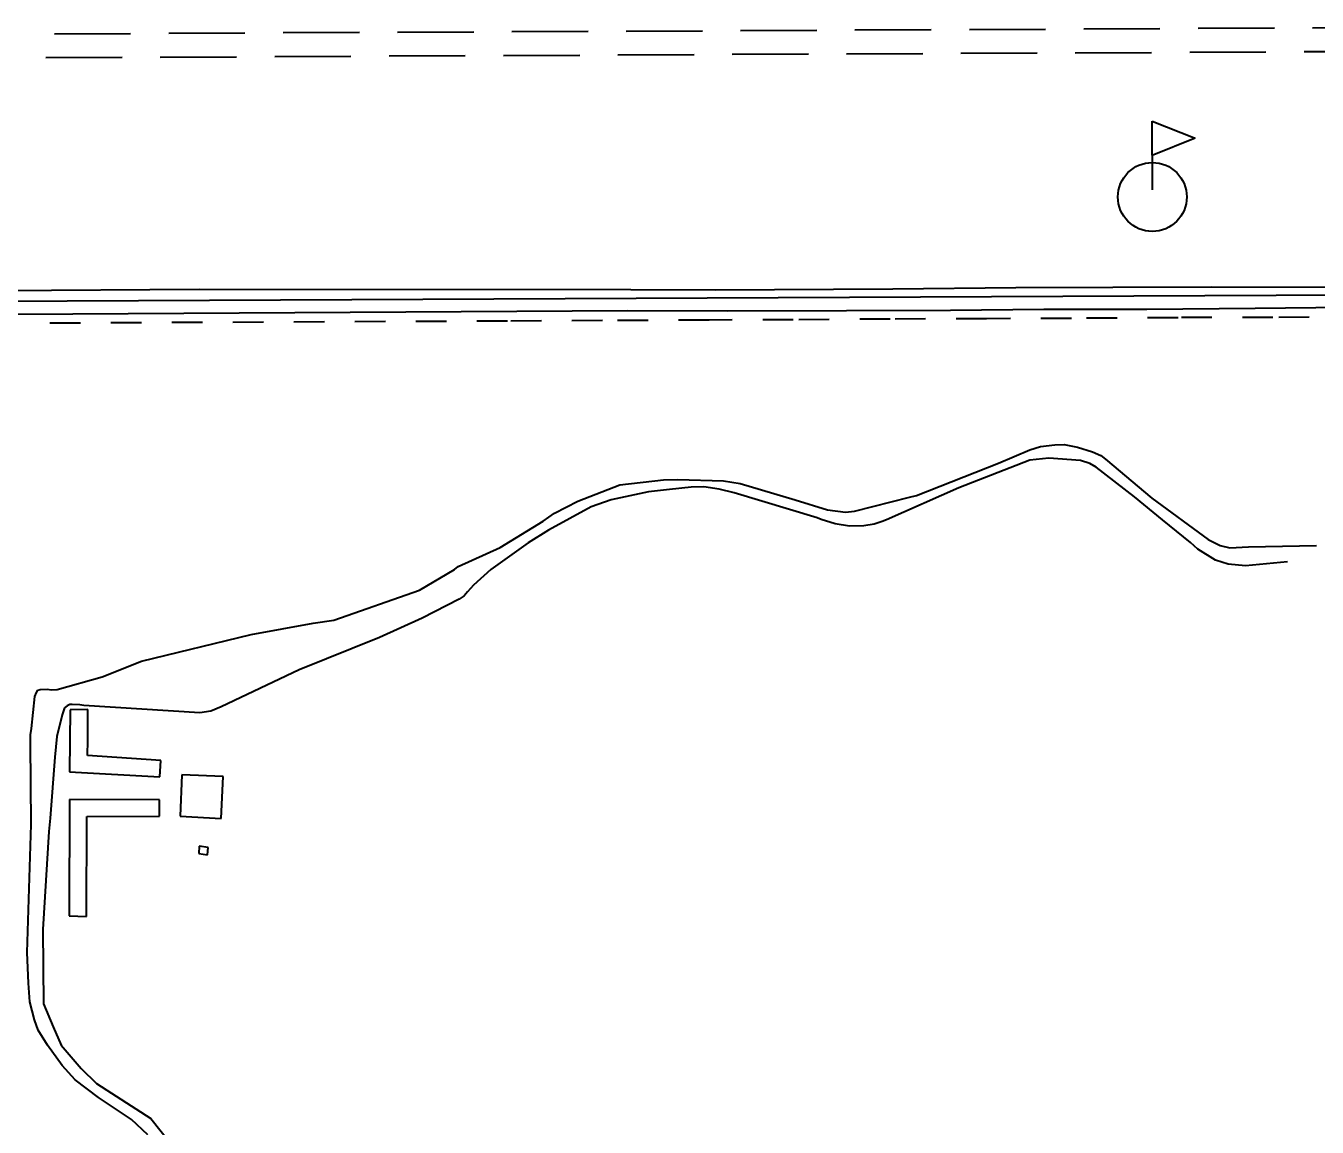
# Model space of a CAD drawing. Header units: metres. Extents: x 625987 to 635197, y 3048449 to 3066446.
# Drawn here: x 634647.144 to 634651.378, y 3063194.574 to 3063198.185 of the extents above; entities that cross this region are included whole.
import ezdxf

# ---------------------------------------------------------------- set-up
doc = ezdxf.new("R2010")
doc.units = ezdxf.units.M
for name, pattern in [('CONTINOUS', [0]), ('DASHED', [0.75, 0.5, -0.25]), ('HIDDEN', [0.375, 0.25, -0.125])]:
    doc.linetypes.add(name, pattern=pattern)
for name, color, linetype, lineweight in [('C-BLDG', 253, 'Continuous', 5), ('C-CLER-AERO', 253, 'Continuous', 5), ('C-EQPM-NAVD', 253, 'Continuous', 5), ('C-FENC-AIRF-SECU', 253, 'DASHED', 0), ('C-NTWK-WATR-AIRF', 253, 'HIDDEN', 0), ('C-ROAD-AIRF', 253, 'Continuous', 5), ('C-ROAD-LAND', 253, 'Continuous', 9)]:
    doc.layers.add(name, color=color, linetype=linetype, lineweight=lineweight)
doc.styles.add('ADPI R', font='swiss.ttf')
doc.linetypes.add('OLS', pattern='A,4,-2,4,-2,["OLS",ADPI R,S=1.2,R=0,X=-1.7,Y=-0.5],-2,4,-2,4,-2', length=26)

msp = doc.modelspace()

# ---------------------------------------------------------------- linework, layer by layer
at = {"layer": 'C-BLDG', "lineweight": 40}
for p, q in [((634647.2891, 3063195.9431, 24568986.0801), (634647.2873, 3063195.7395, 24568986.0801)), ((634647.2891, 3063195.9431, 24568986.0801), (634647.2873, 3063195.7395, 24568986.0801)), ((634647.3474, 3063195.9438, 24568986.0801), (634647.2891, 3063195.9431, 24568986.0801)), ((634647.3474, 3063195.9438, 24568986.0801), (634647.2891, 3063195.9431, 24568986.0801)), ((634647.3471, 3063195.8427, 24568986.0801), (634647.3474, 3063195.9438, 24568986.0801)), ((634647.3471, 3063195.8427, 24568986.0801), (634647.3474, 3063195.9438, 24568986.0801)), ((634647.3469, 3063195.7924, 24568986.0801), (634647.3471, 3063195.8427, 24568986.0801)), ((634647.3469, 3063195.7924, 24568986.0801), (634647.3471, 3063195.8427, 24568986.0801)), ((634647.5867, 3063195.7763, 24568986.0801), (634647.3469, 3063195.7924, 24568986.0801)), ((634647.5867, 3063195.7763, 24568986.0801), (634647.3469, 3063195.7924, 24568986.0801)), ((634647.2873, 3063195.7395, 24568986.0801), (634647.5832, 3063195.7231, 24568986.0801)), ((634647.2873, 3063195.7395, 24568986.0801), (634647.5832, 3063195.7231, 24568986.0801)), ((634647.5832, 3063195.7231, 24568986.0801), (634647.5867, 3063195.7763, 24568986.0801)), ((634647.5832, 3063195.7231, 24568986.0801), (634647.5867, 3063195.7763, 24568986.0801)), ((634647.6563, 3063195.7292, 24568986.0801), (634647.6499, 3063195.5943, 24568986.0801)), ((634647.6563, 3063195.7292, 24568986.0801), (634647.6499, 3063195.5943, 24568986.0801)), ((634647.7916, 3063195.7235, 24568986.0801), (634647.6563, 3063195.7292, 24568986.0801)), ((634647.7916, 3063195.7235, 24568986.0801), (634647.6563, 3063195.7292, 24568986.0801)), ((634647.7851, 3063195.5868, 24568986.0801), (634647.7916, 3063195.7235, 24568986.0801)), ((634647.7851, 3063195.5868, 24568986.0801), (634647.7916, 3063195.7235, 24568986.0801)), ((634647.2879, 3063195.6485, 24568986.0801), (634647.2867, 3063195.2672, 24568986.0801)), ((634647.2879, 3063195.6485, 24568986.0801), (634647.2867, 3063195.2672, 24568986.0801)), ((634647.5822, 3063195.6477, 24568986.0801), (634647.2879, 3063195.6485, 24568986.0801)), ((634647.5822, 3063195.6477, 24568986.0801), (634647.2879, 3063195.6485, 24568986.0801)), ((634647.5825, 3063195.5944, 24568986.0801), (634647.5822, 3063195.6477, 24568986.0801)), ((634647.5825, 3063195.5944, 24568986.0801), (634647.5822, 3063195.6477, 24568986.0801)), ((634647.3431, 3063195.2652, 24568986.0801), (634647.3444, 3063195.5933, 24568986.0801)), ((634647.3431, 3063195.2652, 24568986.0801), (634647.3444, 3063195.5933, 24568986.0801)), ((634647.3444, 3063195.5933, 24568986.0801), (634647.5825, 3063195.5944, 24568986.0801)), ((634647.3444, 3063195.5933, 24568986.0801), (634647.5825, 3063195.5944, 24568986.0801)), ((634647.6499, 3063195.5943, 24568986.0801), (634647.7851, 3063195.5868, 24568986.0801)), ((634647.6499, 3063195.5943, 24568986.0801), (634647.7851, 3063195.5868, 24568986.0801)), ((634647.7131, 3063195.4959, 24568986.0801), (634647.711, 3063195.4717, 24568986.0801)), ((634647.7131, 3063195.4959, 24568986.0801), (634647.711, 3063195.4717, 24568986.0801)), ((634647.7416, 3063195.491, 24568986.0801), (634647.7131, 3063195.4959, 24568986.0801)), ((634647.7416, 3063195.491, 24568986.0801), (634647.7131, 3063195.4959, 24568986.0801)), ((634647.7394, 3063195.4668, 24568986.0801), (634647.7416, 3063195.491, 24568986.0801)), ((634647.7394, 3063195.4668, 24568986.0801), (634647.7416, 3063195.491, 24568986.0801)), ((634647.711, 3063195.4717, 24568986.0801), (634647.7394, 3063195.4668, 24568986.0801)), ((634647.711, 3063195.4717, 24568986.0801), (634647.7394, 3063195.4668, 24568986.0801)), ((634647.2867, 3063195.2672, 24568986.0801), (634647.3431, 3063195.2652, 24568986.0801)), ((634647.2867, 3063195.2672, 24568986.0801), (634647.3431, 3063195.2652, 24568986.0801))]:
    msp.add_line(p, q, dxfattribs=at)
at = {"layer": 'C-CLER-AERO', "linetype": 'OLS', "lineweight": 40}
msp.add_line((634652.5942, 3063197.3079, 24568986.0801), (634612.9564, 3063197.1199, 24568986.0801), dxfattribs=at)
msp.add_line((634652.5942, 3063197.3079, 24568986.0801), (634612.9564, 3063197.1199, 24568986.0801), dxfattribs=at)
at = {"layer": 'C-EQPM-NAVD', "linetype": 'CONTINOUS', "lineweight": 40, "ltscale": 2}
for p, q in [((634650.8377, 3063197.6482, 24568986.0801), (634650.8366, 3063197.8731, 24568986.0801)), ((634650.8366, 3063197.8731, 24568986.0801), (634650.9776, 3063197.8175, 24568986.0801)), ((634650.8377, 3063197.6482, 24568986.0801), (634650.8366, 3063197.8731, 24568986.0801)), ((634650.8366, 3063197.8731, 24568986.0801), (634650.9776, 3063197.8175, 24568986.0801)), ((634650.9776, 3063197.8175, 24568986.0801), (634650.8371, 3063197.7606, 24568986.0801)), ((634650.9776, 3063197.8175, 24568986.0801), (634650.8371, 3063197.7606, 24568986.0801))]:
    msp.add_line(p, q, dxfattribs=at)
msp.add_ellipse((634650.8377, 3063197.6243, 24568986.0801), major_axis=(-0.0799, 0.0799), ratio=1, start_param=3.926991, end_param=10.210176, dxfattribs=at)
msp.add_ellipse((634650.8377, 3063197.6243, 24568986.0801), major_axis=(-0.0799, 0.0799), ratio=1, start_param=3.926991, end_param=10.210176, dxfattribs=at)
at = {"layer": 'C-FENC-AIRF-SECU', "lineweight": 40, "ltscale": 0.2}
for p, q in [((634649.0348, 3063197.2191, 24568986.0801), (634648.7235, 3063197.2174, 24568986.0801)), ((634649.0348, 3063197.2191, 24568986.0801), (634648.7235, 3063197.2174, 24568986.0801)), ((634649.3843, 3063197.2206, 24568986.0801), (634649.0348, 3063197.2191, 24568986.0801)), ((634649.3843, 3063197.2206, 24568986.0801), (634649.0348, 3063197.2191, 24568986.0801)), ((634649.6602, 3063197.2217, 24568986.0801), (634649.3843, 3063197.2206, 24568986.0801)), ((634649.6602, 3063197.2217, 24568986.0801), (634649.3843, 3063197.2206, 24568986.0801)), ((634649.9786, 3063197.2241, 24568986.0801), (634649.6602, 3063197.2217, 24568986.0801)), ((634649.9786, 3063197.2241, 24568986.0801), (634649.6602, 3063197.2217, 24568986.0801)), ((634650.2943, 3063197.225, 24568986.0801), (634649.9786, 3063197.2241, 24568986.0801)), ((634650.2943, 3063197.225, 24568986.0801), (634649.9786, 3063197.2241, 24568986.0801)), ((634650.5723, 3063197.226, 24568986.0801), (634650.2943, 3063197.225, 24568986.0801)), ((634650.5723, 3063197.226, 24568986.0801), (634650.2943, 3063197.225, 24568986.0801)), ((634650.922, 3063197.2285, 24568986.0801), (634650.5723, 3063197.226, 24568986.0801)), ((634650.922, 3063197.2285, 24568986.0801), (634650.5723, 3063197.226, 24568986.0801)), ((634651.233, 3063197.2293, 24568986.0801), (634650.922, 3063197.2285, 24568986.0801)), ((634651.233, 3063197.2293, 24568986.0801), (634650.922, 3063197.2285, 24568986.0801)), ((634651.5523, 3063197.2317, 24568986.0801), (634651.233, 3063197.2293, 24568986.0801)), ((634651.5523, 3063197.2317, 24568986.0801), (634651.233, 3063197.2293, 24568986.0801)), ((634648.7235, 3063197.2174, 24568986.0801), (634647.1267, 3063197.2098, 24568986.0801)), ((634648.7235, 3063197.2174, 24568986.0801), (634647.1267, 3063197.2098, 24568986.0801))]:
    msp.add_line(p, q, dxfattribs=at)
at = {"layer": 'C-NTWK-WATR-AIRF', "lineweight": 40}
for p, q in [((634641.9879, 3063198.1346, 24568986.0801), (634652.7282, 3063198.1855, 24568986.0801)), ((634641.9879, 3063198.1346, 24568986.0801), (634652.7282, 3063198.1855, 24568986.0801)), ((634641.9603, 3063198.0565, 24568986.0801), (634652.7286, 3063198.1075, 24568986.0801)), ((634641.9603, 3063198.0565, 24568986.0801), (634652.7286, 3063198.1075, 24568986.0801))]:
    msp.add_line(p, q, dxfattribs=at)
at = {"layer": 'C-ROAD-AIRF', "lineweight": 40}
for p, q in [((634647.7126, 3063197.3214, 24568986.0801), (634647.0671, 3063197.316, 24568986.0801)), ((634647.7126, 3063197.3214, 24568986.0801), (634647.0671, 3063197.316, 24568986.0801)), ((634649.1281, 3063197.3203, 24568986.0801), (634647.7126, 3063197.3214, 24568986.0801)), ((634649.1281, 3063197.3203, 24568986.0801), (634647.7126, 3063197.3214, 24568986.0801)), ((634649.4041, 3063197.3183, 24568986.0801), (634649.1281, 3063197.3203, 24568986.0801)), ((634649.4041, 3063197.3183, 24568986.0801), (634649.1281, 3063197.3203, 24568986.0801)), ((634649.9869, 3063197.3225, 24568986.0801), (634649.4041, 3063197.3183, 24568986.0801)), ((634649.9869, 3063197.3225, 24568986.0801), (634649.4041, 3063197.3183, 24568986.0801)), ((634650.3898, 3063197.3263, 24568986.0801), (634649.9869, 3063197.3225, 24568986.0801)), ((634650.3898, 3063197.3263, 24568986.0801), (634649.9869, 3063197.3225, 24568986.0801)), ((634650.7084, 3063197.3273, 24568986.0801), (634650.3898, 3063197.3263, 24568986.0801)), ((634650.7084, 3063197.3273, 24568986.0801), (634650.3898, 3063197.3263, 24568986.0801)), ((634651.031, 3063197.3281, 24568986.0801), (634650.7084, 3063197.3273, 24568986.0801)), ((634651.031, 3063197.3281, 24568986.0801), (634650.7084, 3063197.3273, 24568986.0801)), ((634651.4385, 3063197.3277, 24568986.0801), (634651.031, 3063197.3281, 24568986.0801)), ((634651.4385, 3063197.3277, 24568986.0801), (634651.031, 3063197.3281, 24568986.0801)), ((634651.1748, 3063197.2602, 24568986.0801), (634651.4736, 3063197.2627, 24568986.0801)), ((634651.1748, 3063197.2602, 24568986.0801), (634651.4736, 3063197.2627, 24568986.0801)), ((634647.1155, 3063197.2395, 24568986.0801), (634649.1179, 3063197.2517, 24568986.0801)), ((634647.1155, 3063197.2395, 24568986.0801), (634649.1179, 3063197.2517, 24568986.0801)), ((634649.1179, 3063197.2517, 24568986.0801), (634649.4452, 3063197.2511, 24568986.0801)), ((634649.1179, 3063197.2517, 24568986.0801), (634649.4452, 3063197.2511, 24568986.0801)), ((634649.4452, 3063197.2511, 24568986.0801), (634649.8353, 3063197.2523, 24568986.0801)), ((634649.4452, 3063197.2511, 24568986.0801), (634649.8353, 3063197.2523, 24568986.0801)), ((634649.8353, 3063197.2523, 24568986.0801), (634650.1758, 3063197.253, 24568986.0801)), ((634649.8353, 3063197.2523, 24568986.0801), (634650.1758, 3063197.253, 24568986.0801)), ((634650.1758, 3063197.253, 24568986.0801), (634650.4823, 3063197.2569, 24568986.0801)), ((634650.1758, 3063197.253, 24568986.0801), (634650.4823, 3063197.2569, 24568986.0801)), ((634650.4823, 3063197.2569, 24568986.0801), (634650.8194, 3063197.2565, 24568986.0801)), ((634650.4823, 3063197.2569, 24568986.0801), (634650.8194, 3063197.2565, 24568986.0801)), ((634650.8194, 3063197.2565, 24568986.0801), (634651.1748, 3063197.2602, 24568986.0801)), ((634650.8194, 3063197.2565, 24568986.0801), (634651.1748, 3063197.2602, 24568986.0801))]:
    msp.add_line(p, q, dxfattribs=at)
at = {"layer": 'C-ROAD-LAND', "lineweight": 40, "ltscale": 0.3}
for p, q in [((634650.4364, 3063196.795, 24568986.0801), (634650.4706, 3063196.806, 24568986.0801)), ((634650.4364, 3063196.795, 24568986.0801), (634650.4706, 3063196.806, 24568986.0801)), ((634650.4706, 3063196.806, 24568986.0801), (634650.5185, 3063196.812, 24568986.0801)), ((634650.4706, 3063196.806, 24568986.0801), (634650.5185, 3063196.812, 24568986.0801)), ((634650.5185, 3063196.812, 24568986.0801), (634650.5486, 3063196.8128, 24568986.0801)), ((634650.5185, 3063196.812, 24568986.0801), (634650.5486, 3063196.8128, 24568986.0801)), ((634650.5486, 3063196.8128, 24568986.0801), (634650.5918, 3063196.8034, 24568986.0801)), ((634650.5486, 3063196.8128, 24568986.0801), (634650.5918, 3063196.8034, 24568986.0801)), ((634650.5918, 3063196.8034, 24568986.0801), (634650.6415, 3063196.7881, 24568986.0801)), ((634650.5918, 3063196.8034, 24568986.0801), (634650.6415, 3063196.7881, 24568986.0801)), ((634650.4362, 3063196.7613, 24568986.0801), (634650.203, 3063196.6703, 24568986.0801)), ((634650.4362, 3063196.7613, 24568986.0801), (634650.203, 3063196.6703, 24568986.0801)), ((634650.3335, 3063196.7515, 24568986.0801), (634650.4364, 3063196.795, 24568986.0801)), ((634650.3335, 3063196.7515, 24568986.0801), (634650.4364, 3063196.795, 24568986.0801)), ((634650.4986, 3063196.7677, 24568986.0801), (634650.4362, 3063196.7613, 24568986.0801)), ((634650.4986, 3063196.7677, 24568986.0801), (634650.4362, 3063196.7613, 24568986.0801)), ((634650.6022, 3063196.7607, 24568986.0801), (634650.4986, 3063196.7677, 24568986.0801)), ((634650.6022, 3063196.7607, 24568986.0801), (634650.4986, 3063196.7677, 24568986.0801)), ((634650.6327, 3063196.7507, 24568986.0801), (634650.6022, 3063196.7607, 24568986.0801)), ((634650.6327, 3063196.7507, 24568986.0801), (634650.6022, 3063196.7607, 24568986.0801)), ((634650.6415, 3063196.7881, 24568986.0801), (634650.6686, 3063196.7764, 24568986.0801)), ((634650.6415, 3063196.7881, 24568986.0801), (634650.6686, 3063196.7764, 24568986.0801)), ((634650.6686, 3063196.7764, 24568986.0801), (634650.6839, 3063196.7642, 24568986.0801)), ((634650.6686, 3063196.7764, 24568986.0801), (634650.6839, 3063196.7642, 24568986.0801)), ((634650.6839, 3063196.7642, 24568986.0801), (634650.8363, 3063196.6368, 24568986.0801)), ((634650.6839, 3063196.7642, 24568986.0801), (634650.8363, 3063196.6368, 24568986.0801)), ((634650.064, 3063196.645, 24568986.0801), (634650.3335, 3063196.7515, 24568986.0801)), ((634650.064, 3063196.645, 24568986.0801), (634650.3335, 3063196.7515, 24568986.0801)), ((634650.6537, 3063196.7385, 24568986.0801), (634650.6327, 3063196.7507, 24568986.0801)), ((634650.6537, 3063196.7385, 24568986.0801), (634650.6327, 3063196.7507, 24568986.0801)), ((634650.7789, 3063196.6413, 24568986.0801), (634650.6537, 3063196.7385, 24568986.0801)), ((634650.7789, 3063196.6413, 24568986.0801), (634650.6537, 3063196.7385, 24568986.0801)), ((634648.9538, 3063196.6272, 24568986.0801), (634649.092, 3063196.6799, 24568986.0801)), ((634648.9538, 3063196.6272, 24568986.0801), (634649.092, 3063196.6799, 24568986.0801)), ((634649.092, 3063196.6799, 24568986.0801), (634649.2351, 3063196.6967, 24568986.0801)), ((634649.092, 3063196.6799, 24568986.0801), (634649.2351, 3063196.6967, 24568986.0801)), ((634649.2351, 3063196.6967, 24568986.0801), (634649.2825, 3063196.6983, 24568986.0801)), ((634649.2351, 3063196.6967, 24568986.0801), (634649.2825, 3063196.6983, 24568986.0801)), ((634649.3257, 3063196.6722, 24568986.0801), (634649.2543, 3063196.6649, 24568986.0801)), ((634649.3257, 3063196.6722, 24568986.0801), (634649.2543, 3063196.6649, 24568986.0801)), ((634649.2825, 3063196.6983, 24568986.0801), (634649.4313, 3063196.694, 24568986.0801)), ((634649.2825, 3063196.6983, 24568986.0801), (634649.4313, 3063196.694, 24568986.0801)), ((634649.3671, 3063196.674, 24568986.0801), (634649.3257, 3063196.6722, 24568986.0801)), ((634649.3671, 3063196.674, 24568986.0801), (634649.3257, 3063196.6722, 24568986.0801)), ((634649.418, 3063196.6658, 24568986.0801), (634649.3671, 3063196.674, 24568986.0801)), ((634649.418, 3063196.6658, 24568986.0801), (634649.3671, 3063196.674, 24568986.0801)), ((634649.4313, 3063196.694, 24568986.0801), (634649.486, 3063196.6853, 24568986.0801)), ((634649.4313, 3063196.694, 24568986.0801), (634649.486, 3063196.6853, 24568986.0801)), ((634649.486, 3063196.6853, 24568986.0801), (634649.6671, 3063196.6312, 24568986.0801)), ((634649.486, 3063196.6853, 24568986.0801), (634649.6671, 3063196.6312, 24568986.0801)), ((634650.203, 3063196.6703, 24568986.0801), (634649.966, 3063196.5654, 24568986.0801)), ((634650.203, 3063196.6703, 24568986.0801), (634649.966, 3063196.5654, 24568986.0801)), ((634648.8774, 3063196.5872, 24568986.0801), (634648.9538, 3063196.6272, 24568986.0801)), ((634648.8774, 3063196.5872, 24568986.0801), (634648.9538, 3063196.6272, 24568986.0801)), ((634649.0629, 3063196.6311, 24568986.0801), (634648.9975, 3063196.6082, 24568986.0801)), ((634649.0629, 3063196.6311, 24568986.0801), (634648.9975, 3063196.6082, 24568986.0801)), ((634649.1853, 3063196.6569, 24568986.0801), (634649.0629, 3063196.6311, 24568986.0801)), ((634649.1853, 3063196.6569, 24568986.0801), (634649.0629, 3063196.6311, 24568986.0801)), ((634649.2543, 3063196.6649, 24568986.0801), (634649.1853, 3063196.6569, 24568986.0801)), ((634649.2543, 3063196.6649, 24568986.0801), (634649.1853, 3063196.6569, 24568986.0801)), ((634649.4667, 3063196.6537, 24568986.0801), (634649.418, 3063196.6658, 24568986.0801)), ((634649.4667, 3063196.6537, 24568986.0801), (634649.418, 3063196.6658, 24568986.0801)), ((634649.7385, 3063196.5727, 24568986.0801), (634649.4667, 3063196.6537, 24568986.0801)), ((634649.7385, 3063196.5727, 24568986.0801), (634649.4667, 3063196.6537, 24568986.0801)), ((634649.6671, 3063196.6312, 24568986.0801), (634649.7726, 3063196.5986, 24568986.0801)), ((634649.6671, 3063196.6312, 24568986.0801), (634649.7726, 3063196.5986, 24568986.0801)), ((634649.8614, 3063196.5944, 24568986.0801), (634650.0415, 3063196.6399, 24568986.0801)), ((634649.8614, 3063196.5944, 24568986.0801), (634650.0415, 3063196.6399, 24568986.0801)), ((634650.0415, 3063196.6399, 24568986.0801), (634650.064, 3063196.645, 24568986.0801)), ((634650.0415, 3063196.6399, 24568986.0801), (634650.064, 3063196.645, 24568986.0801)), ((634650.8711, 3063196.5651, 24568986.0801), (634650.7789, 3063196.6413, 24568986.0801)), ((634650.8711, 3063196.5651, 24568986.0801), (634650.7789, 3063196.6413, 24568986.0801)), ((634650.8363, 3063196.6368, 24568986.0801), (634651.0203, 3063196.5009, 24568986.0801)), ((634650.8363, 3063196.6368, 24568986.0801), (634651.0203, 3063196.5009, 24568986.0801)), ((634648.8408, 3063196.5617, 24568986.0801), (634648.8774, 3063196.5872, 24568986.0801)), ((634648.8408, 3063196.5617, 24568986.0801), (634648.8774, 3063196.5872, 24568986.0801)), ((634648.9975, 3063196.6082, 24568986.0801), (634648.8583, 3063196.5315, 24568986.0801)), ((634648.9975, 3063196.6082, 24568986.0801), (634648.8583, 3063196.5315, 24568986.0801)), ((634649.7726, 3063196.5986, 24568986.0801), (634649.832, 3063196.5906, 24568986.0801)), ((634649.7726, 3063196.5986, 24568986.0801), (634649.832, 3063196.5906, 24568986.0801)), ((634649.832, 3063196.5906, 24568986.0801), (634649.8614, 3063196.5944, 24568986.0801)), ((634649.832, 3063196.5906, 24568986.0801), (634649.8614, 3063196.5944, 24568986.0801)), ((634648.6993, 3063196.4746, 24568986.0801), (634648.8408, 3063196.5617, 24568986.0801)), ((634648.6993, 3063196.4746, 24568986.0801), (634648.8408, 3063196.5617, 24568986.0801)), ((634649.7521, 3063196.5663, 24568986.0801), (634649.7385, 3063196.5727, 24568986.0801)), ((634649.7521, 3063196.5663, 24568986.0801), (634649.7385, 3063196.5727, 24568986.0801)), ((634649.7974, 3063196.5529, 24568986.0801), (634649.7521, 3063196.5663, 24568986.0801)), ((634649.7974, 3063196.5529, 24568986.0801), (634649.7521, 3063196.5663, 24568986.0801)), ((634649.8453, 3063196.5444, 24568986.0801), (634649.7974, 3063196.5529, 24568986.0801)), ((634649.8453, 3063196.5444, 24568986.0801), (634649.7974, 3063196.5529, 24568986.0801)), ((634649.8916, 3063196.5464, 24568986.0801), (634649.8453, 3063196.5444, 24568986.0801)), ((634649.8916, 3063196.5464, 24568986.0801), (634649.8453, 3063196.5444, 24568986.0801)), ((634649.9252, 3063196.5512, 24568986.0801), (634649.8916, 3063196.5464, 24568986.0801)), ((634649.9252, 3063196.5512, 24568986.0801), (634649.8916, 3063196.5464, 24568986.0801)), ((634649.9518, 3063196.56, 24568986.0801), (634649.9252, 3063196.5512, 24568986.0801)), ((634649.9518, 3063196.56, 24568986.0801), (634649.9252, 3063196.5512, 24568986.0801)), ((634649.966, 3063196.5654, 24568986.0801), (634649.9518, 3063196.56, 24568986.0801)), ((634649.966, 3063196.5654, 24568986.0801), (634649.9518, 3063196.56, 24568986.0801)), ((634650.9629, 3063196.4917, 24568986.0801), (634650.8711, 3063196.5651, 24568986.0801)), ((634650.9629, 3063196.4917, 24568986.0801), (634650.8711, 3063196.5651, 24568986.0801)), ((634648.8583, 3063196.5315, 24568986.0801), (634648.7913, 3063196.4897, 24568986.0801)), ((634648.8583, 3063196.5315, 24568986.0801), (634648.7913, 3063196.4897, 24568986.0801)), ((634651.0203, 3063196.5009, 24568986.0801), (634651.0606, 3063196.4811, 24568986.0801)), ((634651.0203, 3063196.5009, 24568986.0801), (634651.0606, 3063196.4811, 24568986.0801)), ((634648.5618, 3063196.4124, 24568986.0801), (634648.6993, 3063196.4746, 24568986.0801)), ((634648.5618, 3063196.4124, 24568986.0801), (634648.6993, 3063196.4746, 24568986.0801)), ((634648.7913, 3063196.4897, 24568986.0801), (634648.6689, 3063196.403, 24568986.0801)), ((634648.7913, 3063196.4897, 24568986.0801), (634648.6689, 3063196.403, 24568986.0801)), ((634650.9874, 3063196.4696, 24568986.0801), (634650.9629, 3063196.4917, 24568986.0801)), ((634650.9874, 3063196.4696, 24568986.0801), (634650.9629, 3063196.4917, 24568986.0801)), ((634651.0447, 3063196.4336, 24568986.0801), (634650.9874, 3063196.4696, 24568986.0801)), ((634651.0447, 3063196.4336, 24568986.0801), (634650.9874, 3063196.4696, 24568986.0801)), ((634651.0606, 3063196.4811, 24568986.0801), (634651.0921, 3063196.474, 24568986.0801)), ((634651.0606, 3063196.4811, 24568986.0801), (634651.0921, 3063196.474, 24568986.0801)), ((634651.0921, 3063196.474, 24568986.0801), (634651.153, 3063196.477, 24568986.0801)), ((634651.0921, 3063196.474, 24568986.0801), (634651.153, 3063196.477, 24568986.0801)), ((634651.153, 3063196.477, 24568986.0801), (634651.3762, 3063196.4815, 24568986.0801)), ((634651.153, 3063196.477, 24568986.0801), (634651.3762, 3063196.4815, 24568986.0801)), ((634651.0861, 3063196.4206, 24568986.0801), (634651.0447, 3063196.4336, 24568986.0801)), ((634651.0861, 3063196.4206, 24568986.0801), (634651.0447, 3063196.4336, 24568986.0801)), ((634651.1436, 3063196.4152, 24568986.0801), (634651.0861, 3063196.4206, 24568986.0801)), ((634651.1436, 3063196.4152, 24568986.0801), (634651.0861, 3063196.4206, 24568986.0801)), ((634651.2811, 3063196.4283, 24568986.0801), (634651.1436, 3063196.4152, 24568986.0801)), ((634651.2811, 3063196.4283, 24568986.0801), (634651.1436, 3063196.4152, 24568986.0801)), ((634648.4353, 3063196.3349, 24568986.0801), (634648.5498, 3063196.4031, 24568986.0801)), ((634648.4353, 3063196.3349, 24568986.0801), (634648.5498, 3063196.4031, 24568986.0801)), ((634648.5498, 3063196.4031, 24568986.0801), (634648.5618, 3063196.4124, 24568986.0801)), ((634648.5498, 3063196.4031, 24568986.0801), (634648.5618, 3063196.4124, 24568986.0801)), ((634648.6689, 3063196.403, 24568986.0801), (634648.6117, 3063196.3509, 24568986.0801)), ((634648.6689, 3063196.403, 24568986.0801), (634648.6117, 3063196.3509, 24568986.0801)), ((634648.1536, 3063196.2362, 24568986.0801), (634648.4353, 3063196.3349, 24568986.0801)), ((634648.1536, 3063196.2362, 24568986.0801), (634648.4353, 3063196.3349, 24568986.0801)), ((634648.5925, 3063196.3298, 24568986.0801), (634648.5809, 3063196.316, 24568986.0801)), ((634648.5925, 3063196.3298, 24568986.0801), (634648.5809, 3063196.316, 24568986.0801)), ((634648.6117, 3063196.3509, 24568986.0801), (634648.5925, 3063196.3298, 24568986.0801)), ((634648.6117, 3063196.3509, 24568986.0801), (634648.5925, 3063196.3298, 24568986.0801)), ((634648.5652, 3063196.3051, 24568986.0801), (634648.4442, 3063196.2436, 24568986.0801)), ((634648.5652, 3063196.3051, 24568986.0801), (634648.4442, 3063196.2436, 24568986.0801)), ((634648.5809, 3063196.316, 24568986.0801), (634648.5652, 3063196.3051, 24568986.0801)), ((634648.5809, 3063196.316, 24568986.0801), (634648.5652, 3063196.3051, 24568986.0801)), ((634647.8828, 3063196.1896, 24568986.0801), (634648.0865, 3063196.2271, 24568986.0801)), ((634647.8828, 3063196.1896, 24568986.0801), (634648.0865, 3063196.2271, 24568986.0801)), ((634648.0865, 3063196.2271, 24568986.0801), (634648.1536, 3063196.2362, 24568986.0801)), ((634648.0865, 3063196.2271, 24568986.0801), (634648.1536, 3063196.2362, 24568986.0801)), ((634648.4442, 3063196.2436, 24568986.0801), (634648.3038, 3063196.1795, 24568986.0801)), ((634648.4442, 3063196.2436, 24568986.0801), (634648.3038, 3063196.1795, 24568986.0801)), ((634647.5232, 3063196.1021, 24568986.0801), (634647.8828, 3063196.1896, 24568986.0801)), ((634647.5232, 3063196.1021, 24568986.0801), (634647.8828, 3063196.1896, 24568986.0801)), ((634648.3038, 3063196.1795, 24568986.0801), (634648.0405, 3063196.0739, 24568986.0801)), ((634648.3038, 3063196.1795, 24568986.0801), (634648.0405, 3063196.0739, 24568986.0801)), ((634647.3949, 3063196.0513, 24568986.0801), (634647.5232, 3063196.1021, 24568986.0801)), ((634647.3949, 3063196.0513, 24568986.0801), (634647.5232, 3063196.1021, 24568986.0801)), ((634647.2473, 3063196.0098, 24568986.0801), (634647.3949, 3063196.0513, 24568986.0801)), ((634647.2473, 3063196.0098, 24568986.0801), (634647.3949, 3063196.0513, 24568986.0801)), ((634648.0405, 3063196.0739, 24568986.0801), (634647.7852, 3063195.9521, 24568986.0801)), ((634648.0405, 3063196.0739, 24568986.0801), (634647.7852, 3063195.9521, 24568986.0801)), ((634647.1743, 3063195.9862, 24568986.0801), (634647.1794, 3063195.9996, 24568986.0801)), ((634647.1743, 3063195.9862, 24568986.0801), (634647.1794, 3063195.9996, 24568986.0801)), ((634647.1794, 3063195.9996, 24568986.0801), (634647.1836, 3063196.0068, 24568986.0801)), ((634647.1794, 3063195.9996, 24568986.0801), (634647.1836, 3063196.0068, 24568986.0801)), ((634647.1836, 3063196.0068, 24568986.0801), (634647.1918, 3063196.0095, 24568986.0801)), ((634647.1836, 3063196.0068, 24568986.0801), (634647.1918, 3063196.0095, 24568986.0801)), ((634647.1918, 3063196.0095, 24568986.0801), (634647.2143, 3063196.01, 24568986.0801)), ((634647.1918, 3063196.0095, 24568986.0801), (634647.2143, 3063196.01, 24568986.0801)), ((634647.2143, 3063196.01, 24568986.0801), (634647.2286, 3063196.0078, 24568986.0801)), ((634647.2143, 3063196.01, 24568986.0801), (634647.2286, 3063196.0078, 24568986.0801)), ((634647.2286, 3063196.0078, 24568986.0801), (634647.2473, 3063196.0098, 24568986.0801)), ((634647.2286, 3063196.0078, 24568986.0801), (634647.2473, 3063196.0098, 24568986.0801)), ((634647.1627, 3063195.8811, 24568986.0801), (634647.1743, 3063195.9862, 24568986.0801)), ((634647.1627, 3063195.8811, 24568986.0801), (634647.1743, 3063195.9862, 24568986.0801)), ((634647.2716, 3063195.9493, 24568986.0801), (634647.2631, 3063195.9266, 24568986.0801)), ((634647.2716, 3063195.9493, 24568986.0801), (634647.2631, 3063195.9266, 24568986.0801)), ((634647.2802, 3063195.9558, 24568986.0801), (634647.2716, 3063195.9493, 24568986.0801)), ((634647.2802, 3063195.9558, 24568986.0801), (634647.2716, 3063195.9493, 24568986.0801)), ((634647.289, 3063195.9599, 24568986.0801), (634647.2802, 3063195.9558, 24568986.0801)), ((634647.289, 3063195.9599, 24568986.0801), (634647.2802, 3063195.9558, 24568986.0801)), ((634647.296, 3063195.9602, 24568986.0801), (634647.289, 3063195.9599, 24568986.0801)), ((634647.296, 3063195.9602, 24568986.0801), (634647.289, 3063195.9599, 24568986.0801)), ((634647.3208, 3063195.9591, 24568986.0801), (634647.296, 3063195.9602, 24568986.0801)), ((634647.3208, 3063195.9591, 24568986.0801), (634647.296, 3063195.9602, 24568986.0801)), ((634647.334, 3063195.9565, 24568986.0801), (634647.3208, 3063195.9591, 24568986.0801)), ((634647.334, 3063195.9565, 24568986.0801), (634647.3208, 3063195.9591, 24568986.0801)), ((634647.7146, 3063195.9323, 24568986.0801), (634647.334, 3063195.9565, 24568986.0801)), ((634647.7146, 3063195.9323, 24568986.0801), (634647.334, 3063195.9565, 24568986.0801)), ((634647.7852, 3063195.9521, 24568986.0801), (634647.7505, 3063195.9384, 24568986.0801)), ((634647.7852, 3063195.9521, 24568986.0801), (634647.7505, 3063195.9384, 24568986.0801)), ((634647.2631, 3063195.9266, 24568986.0801), (634647.2462, 3063195.8552, 24568986.0801)), ((634647.2631, 3063195.9266, 24568986.0801), (634647.2462, 3063195.8552, 24568986.0801)), ((634647.7505, 3063195.9384, 24568986.0801), (634647.7146, 3063195.9323, 24568986.0801)), ((634647.7505, 3063195.9384, 24568986.0801), (634647.7146, 3063195.9323, 24568986.0801)), ((634647.1592, 3063195.8605, 24568986.0801), (634647.1627, 3063195.8811, 24568986.0801)), ((634647.1592, 3063195.8605, 24568986.0801), (634647.1627, 3063195.8811, 24568986.0801)), ((634647.1601, 3063195.834, 24568986.0801), (634647.1592, 3063195.8605, 24568986.0801)), ((634647.1601, 3063195.834, 24568986.0801), (634647.1592, 3063195.8605, 24568986.0801)), ((634647.1618, 3063195.5666, 24568986.0801), (634647.1601, 3063195.834, 24568986.0801)), ((634647.1618, 3063195.5666, 24568986.0801), (634647.1601, 3063195.834, 24568986.0801)), ((634647.2462, 3063195.8552, 24568986.0801), (634647.2399, 3063195.7874, 24568986.0801)), ((634647.2462, 3063195.8552, 24568986.0801), (634647.2399, 3063195.7874, 24568986.0801)), ((634647.2399, 3063195.7874, 24568986.0801), (634647.224, 3063195.5875, 24568986.0801)), ((634647.2399, 3063195.7874, 24568986.0801), (634647.224, 3063195.5875, 24568986.0801)), ((634647.224, 3063195.5875, 24568986.0801), (634647.2197, 3063195.5434, 24568986.0801)), ((634647.224, 3063195.5875, 24568986.0801), (634647.2197, 3063195.5434, 24568986.0801)), ((634647.1484, 3063195.1473, 24568986.0801), (634647.1618, 3063195.5666, 24568986.0801)), ((634647.1484, 3063195.1473, 24568986.0801), (634647.1618, 3063195.5666, 24568986.0801)), ((634647.2197, 3063195.5434, 24568986.0801), (634647.2004, 3063195.2224, 24568986.0801)), ((634647.2197, 3063195.5434, 24568986.0801), (634647.2004, 3063195.2224, 24568986.0801)), ((634647.2004, 3063195.2224, 24568986.0801), (634647.202, 3063194.9783, 24568986.0801)), ((634647.2004, 3063195.2224, 24568986.0801), (634647.202, 3063194.9783, 24568986.0801)), ((634647.1527, 3063195.0463, 24568986.0801), (634647.1484, 3063195.1473, 24568986.0801)), ((634647.1527, 3063195.0463, 24568986.0801), (634647.1484, 3063195.1473, 24568986.0801)), ((634647.1572, 3063194.9856, 24568986.0801), (634647.1527, 3063195.0463, 24568986.0801)), ((634647.1572, 3063194.9856, 24568986.0801), (634647.1527, 3063195.0463, 24568986.0801)), ((634647.1729, 3063194.9258, 24568986.0801), (634647.1572, 3063194.9856, 24568986.0801)), ((634647.1729, 3063194.9258, 24568986.0801), (634647.1572, 3063194.9856, 24568986.0801)), ((634647.202, 3063194.9783, 24568986.0801), (634647.2337, 3063194.9033, 24568986.0801)), ((634647.202, 3063194.9783, 24568986.0801), (634647.2337, 3063194.9033, 24568986.0801)), ((634647.1849, 3063194.892, 24568986.0801), (634647.1729, 3063194.9258, 24568986.0801)), ((634647.1849, 3063194.892, 24568986.0801), (634647.1729, 3063194.9258, 24568986.0801)), ((634647.2156, 3063194.8427, 24568986.0801), (634647.1849, 3063194.892, 24568986.0801)), ((634647.2156, 3063194.8427, 24568986.0801), (634647.1849, 3063194.892, 24568986.0801)), ((634647.2337, 3063194.9033, 24568986.0801), (634647.2605, 3063194.8436, 24568986.0801)), ((634647.2337, 3063194.9033, 24568986.0801), (634647.2605, 3063194.8436, 24568986.0801)), ((634647.2631, 3063194.7769, 24568986.0801), (634647.2156, 3063194.8427, 24568986.0801)), ((634647.2631, 3063194.7769, 24568986.0801), (634647.2156, 3063194.8427, 24568986.0801)), ((634647.2605, 3063194.8436, 24568986.0801), (634647.3261, 3063194.7662, 24568986.0801)), ((634647.2605, 3063194.8436, 24568986.0801), (634647.3261, 3063194.7662, 24568986.0801)), ((634647.306, 3063194.729, 24568986.0801), (634647.2631, 3063194.7769, 24568986.0801)), ((634647.306, 3063194.729, 24568986.0801), (634647.2631, 3063194.7769, 24568986.0801)), ((634647.3261, 3063194.7662, 24568986.0801), (634647.3759, 3063194.7173, 24568986.0801)), ((634647.3261, 3063194.7662, 24568986.0801), (634647.3759, 3063194.7173, 24568986.0801)), ((634647.382, 3063194.6719, 24568986.0801), (634647.306, 3063194.729, 24568986.0801)), ((634647.382, 3063194.6719, 24568986.0801), (634647.306, 3063194.729, 24568986.0801)), ((634647.3759, 3063194.7173, 24568986.0801), (634647.5539, 3063194.6028, 24568986.0801)), ((634647.3759, 3063194.7173, 24568986.0801), (634647.5539, 3063194.6028, 24568986.0801)), ((634647.4908, 3063194.5995, 24568986.0801), (634647.382, 3063194.6719, 24568986.0801)), ((634647.4908, 3063194.5995, 24568986.0801), (634647.382, 3063194.6719, 24568986.0801)), ((634647.5442, 3063194.5489, 24568986.0801), (634647.4908, 3063194.5995, 24568986.0801)), ((634647.5442, 3063194.5489, 24568986.0801), (634647.4908, 3063194.5995, 24568986.0801)), ((634647.5539, 3063194.6028, 24568986.0801), (634647.6173, 3063194.523, 24568986.0801)), ((634647.5539, 3063194.6028, 24568986.0801), (634647.6173, 3063194.523, 24568986.0801))]:
    msp.add_line(p, q, dxfattribs=at)

doc.saveas('drawing.dxf')
